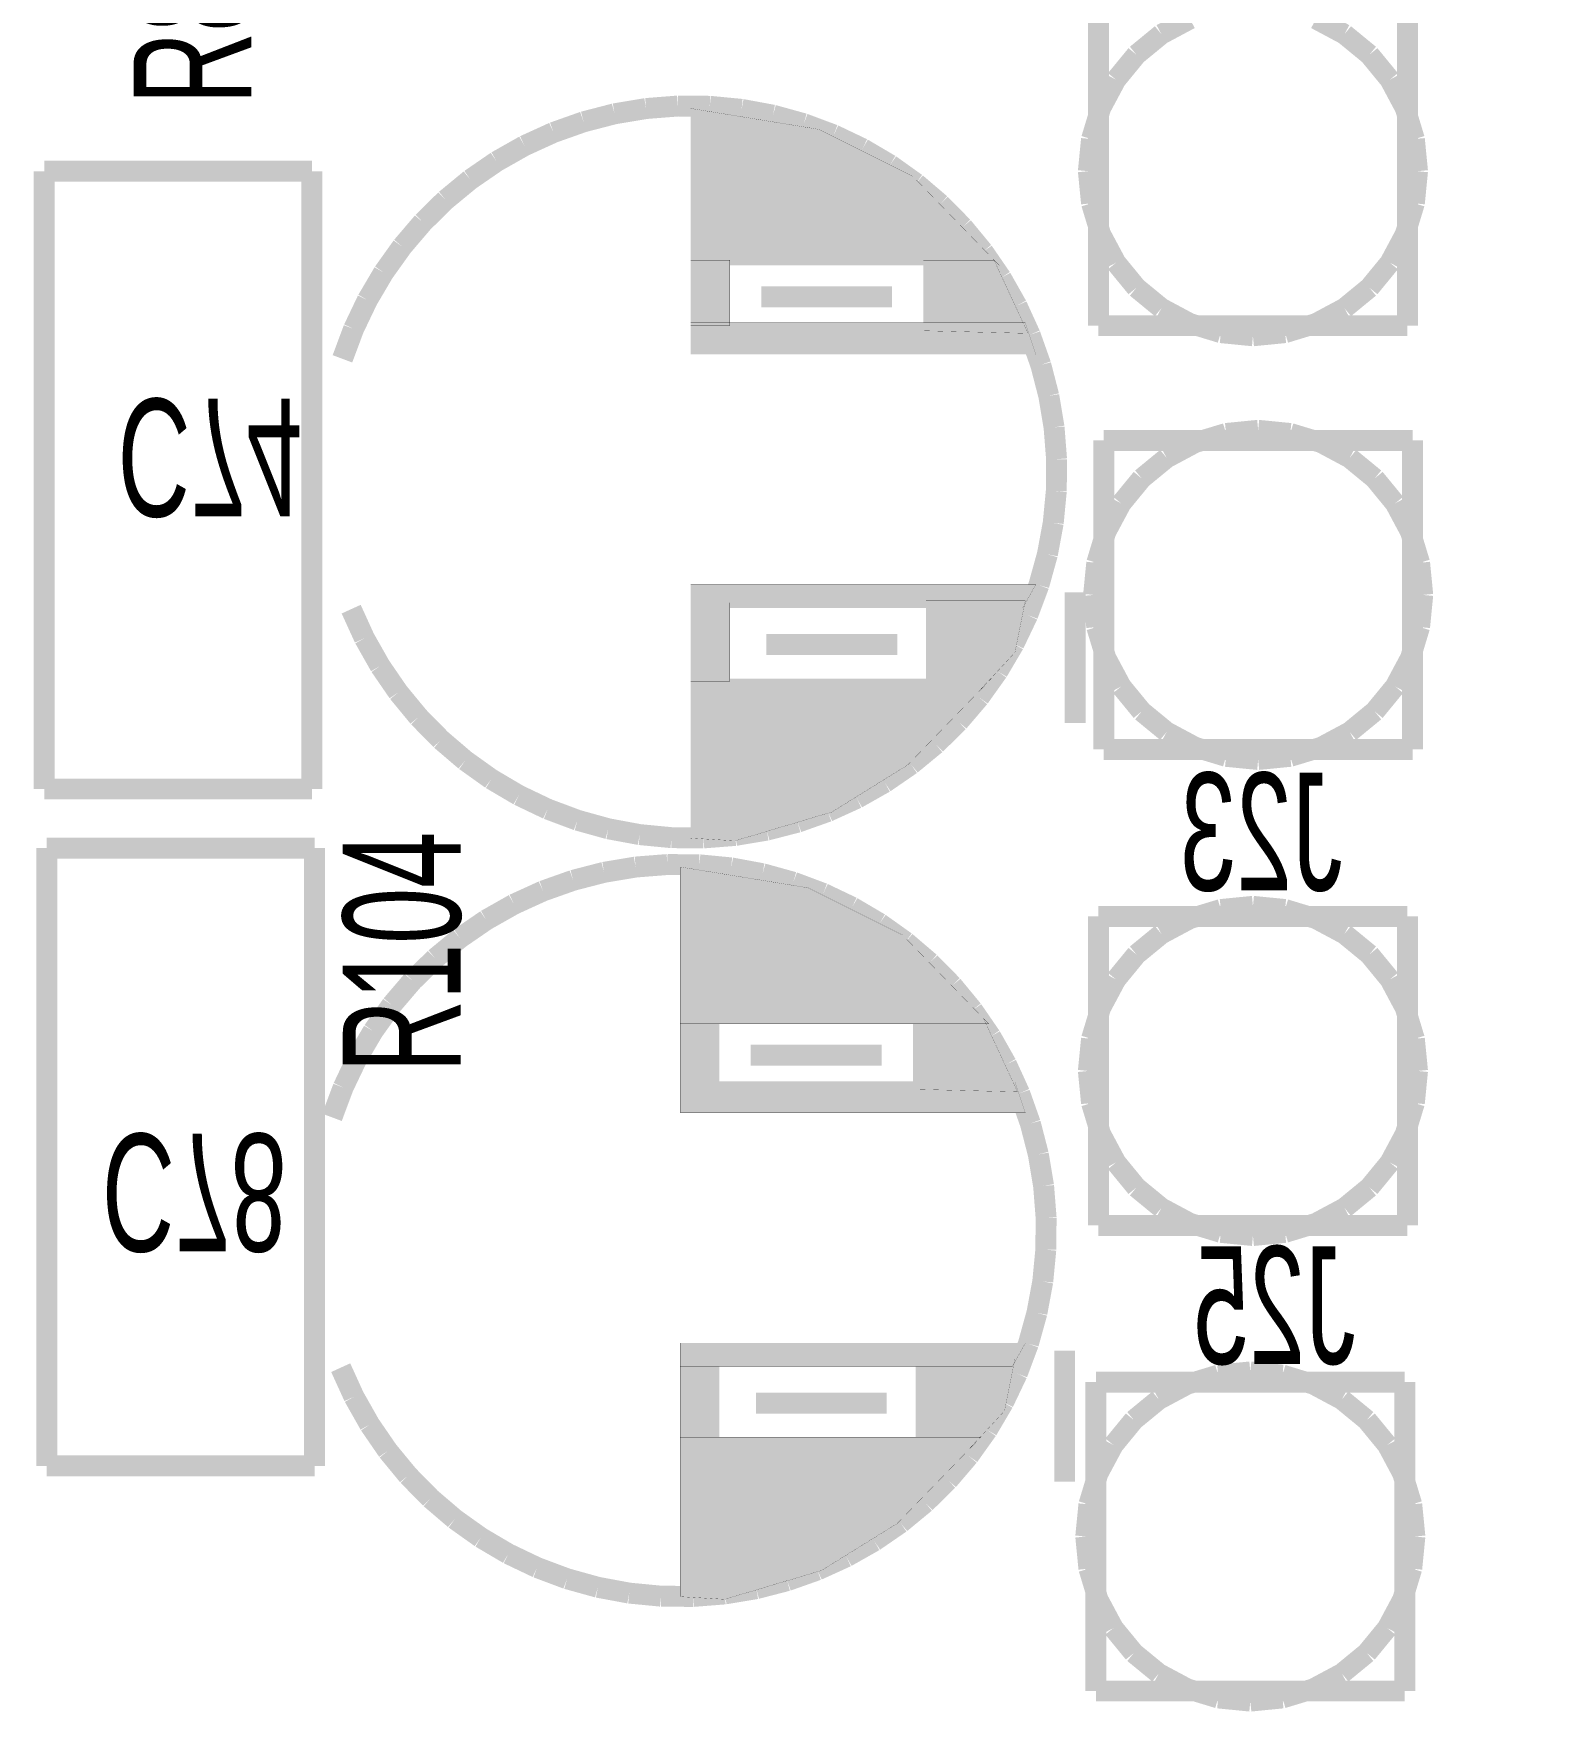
# Model space of a CAD drawing. Extents: x 0 to 105, y 0 to 80.
# Drawn here: x 90.37 to 105, y 49.36 to 65.75 of the extents above; entities that cross this region are included whole.
import ezdxf
from ezdxf.enums import TextEntityAlignment as Align

# ---------------------------------------------------------------- set-up
doc = ezdxf.new("R2010")
doc.units = 0
for name, color, linetype in [('BOARD_OUTLINE', 2, 'CONTINUOUS'), ('SILKSCREEN_BOTTOM', 6, 'CONTINUOUS'), ('SILKSCREEN_TOP', 4, 'CONTINUOUS')]:
    doc.layers.add(name, color=color, linetype=linetype)

msp = doc.modelspace()

# ---------------------------------------------------------------- linework, layer by layer
at = {"layer": 'BOARD_OUTLINE', "color": 2, "const_width": 0.000001}
msp.add_lwpolyline([(105, 0), (105, 80)], dxfattribs=at)
at = {"layer": 'SILKSCREEN_BOTTOM', "color": 6}
for points, const_width in [([(100.7096, 62.9144), (100.7096, 65.9144)], 0.2032), ([(101.597307, 65.892607), (101.320688, 65.744751)], 0.2), ([(103.098512, 65.744751), (102.821893, 65.892607)], 0.2), ([(103.7096, 65.9144), (103.7096, 62.9144)], 0.2032), ([(101.320688, 65.744751), (101.078229, 65.545771)], 0.2), ([(103.340971, 65.545771), (103.098512, 65.744751)], 0.2), ([(101.078229, 65.545771), (100.879249, 65.303312)], 0.2), ([(103.539951, 65.303312), (103.340971, 65.545771)], 0.2), ([(100.879249, 65.303312), (100.731393, 65.026693)], 0.2), ([(103.687807, 65.026693), (103.539951, 65.303312)], 0.2), ([(96.009265, 64.971691), (95.708926, 64.894018)], 0.2032), ([(96.315232, 65.022893), (96.009265, 64.971691)], 0.2032), ([(96.624497, 65.047232), (96.315232, 65.022893)], 0.2032), ([(96.934706, 65.044525), (96.624497, 65.047232)], 0.2032), ([(97.243499, 65.014792), (96.934706, 65.044525)], 0.2032), ([(97.548525, 64.958259), (97.243499, 65.014792)], 0.2032), ([(97.847463, 64.875356), (97.548525, 64.958259)], 0.2032), ([(100.731393, 65.026693), (100.640344, 64.726544)], 0.2), ([(103.778856, 64.726544), (103.687807, 65.026693)], 0.2), ([(95.708926, 64.894018), (95.416499, 64.790464)], 0.2032), ([(96.7486, 63.5), (96.7486, 65.024)], 0.00127), ([(96.7486, 65.024), (97.9932, 64.8208)], 0.00127), ([(96.7486, 63.5), (96.7486, 65.024)], 0.00127), ([(96.7486, 65.024), (97.9932, 64.8208)], 0.00127), ([(96.7486, 63.5), (96.7486, 65.024)], 0.00127), ([(96.7486, 65.024), (97.9932, 64.8208)], 0.00127), ([(98.138039, 64.766714), (97.847463, 64.875356)], 0.2032), ([(95.13421, 64.661818), (94.864207, 64.509058)], 0.2032), ([(95.416499, 64.790464), (95.13421, 64.661818)], 0.2032), ([(97.9932, 64.8208), (98.9076, 64.3636)], 0.00127), ([(97.9932, 64.8208), (98.9076, 64.3636)], 0.00127), ([(97.9932, 64.8208), (98.9076, 64.3636)], 0.00127), ([(98.41804, 64.63316), (98.138039, 64.766714)], 0.2032), ([(98.685335, 64.475711), (98.41804, 64.63316)], 0.2032), ([(100.640344, 64.726544), (100.6096, 64.4144)], 0.2), ([(103.8096, 64.4144), (103.778856, 64.726544)], 0.2), ([(94.864207, 64.509058), (94.608546, 64.333346)], 0.2032), ([(98.937891, 64.295565), (98.685335, 64.475711)], 0.2032), ([(94.608546, 64.333346), (94.369172, 64.136022)], 0.2032), ([(100.6096, 64.4144), (100.640344, 64.102256)], 0.2), ([(103.778856, 64.102256), (103.8096, 64.4144)], 0.2), ([(99.173785, 64.094093), (98.937891, 64.295565)], 0.2032), ([(98.9076, 64.3636), (99.7458, 63.5)], 0.00127), ([(98.9076, 64.3636), (99.7458, 63.5)], 0.00127), ([(98.9076, 64.3636), (99.7458, 63.5)], 0.00127), ([(94.369172, 64.136022), (94.147906, 63.918585)], 0.2032), ([(99.391222, 63.872827), (99.173785, 64.094093)], 0.2032), ([(100.640344, 64.102256), (100.731393, 63.802107)], 0.2), ([(103.687807, 63.802107), (103.778856, 64.102256)], 0.2), ([(94.147906, 63.918585), (93.946434, 63.682691)], 0.2032), ([(99.588546, 63.633453), (99.391222, 63.872827)], 0.2032), ([(93.946434, 63.682691), (93.766288, 63.430135)], 0.2032), ([(100.731393, 63.802107), (100.879249, 63.525488)], 0.2), ([(103.539951, 63.525488), (103.687807, 63.802107)], 0.2), ([(99.764258, 63.377792), (99.588546, 63.633453)], 0.2032), ([(100.879249, 63.525488), (101.078229, 63.283029)], 0.2), ([(103.340971, 63.283029), (103.539951, 63.525488)], 0.2), ([(93.766288, 63.430135), (93.608839, 63.16284)], 0.2032), ([(96.7486, 62.9158), (96.7486, 63.5508)], 0.00127), ([(96.7486, 63.5508), (97.1296, 63.5508)], 0.00127), ([(96.7486, 62.9158), (96.7486, 63.5508)], 0.00127), ([(96.7486, 63.5508), (97.1296, 63.5508)], 0.00127), ([(96.7486, 62.9158), (96.7486, 63.5508)], 0.00127), ([(96.7486, 63.5508), (97.1296, 63.5508)], 0.00127), ([(99.7458, 63.5), (96.7486, 63.5)], 0.00127), ([(99.7458, 63.5), (96.7486, 63.5)], 0.00127), ([(99.7458, 63.5), (96.7486, 63.5)], 0.00127), ([(97.1296, 63.5508), (97.1296, 62.9158)], 0.00127), ([(97.1296, 63.5508), (97.1296, 62.9158)], 0.00127), ([(97.1296, 63.5508), (97.1296, 62.9158)], 0.00127), ([(99.0092, 62.865), (99.0092, 63.5508)], 0.00127), ([(99.0092, 63.5508), (99.695, 63.5508)], 0.00127), ([(99.0092, 62.865), (99.0092, 63.5508)], 0.00127), ([(99.0092, 63.5508), (99.695, 63.5508)], 0.00127), ([(99.0092, 62.865), (99.0092, 63.5508)], 0.00127), ([(99.0092, 63.5508), (99.695, 63.5508)], 0.00127), ([(99.917018, 63.107789), (99.764258, 63.377792)], 0.2032), ([(99.695, 63.5508), (100.0252, 62.8396)], 0.00127), ([(99.695, 63.5508), (100.0252, 62.8396)], 0.00127), ([(99.695, 63.5508), (100.0252, 62.8396)], 0.00127), ([(93.608839, 63.16284), (93.475285, 62.882839)], 0.2032), ([(98.7044, 63.1952), (97.4344, 63.1952)], 0.2032), ([(101.078229, 63.283029), (101.320688, 63.084049)], 0.2), ([(103.098512, 63.084049), (103.340971, 63.283029)], 0.2), ([(100.045664, 62.8255), (99.917018, 63.107789)], 0.2032), ([(101.320688, 63.084049), (101.597307, 62.936193)], 0.2), ([(102.821893, 62.936193), (103.098512, 63.084049)], 0.2), ([(93.475285, 62.882839), (93.366643, 62.592264)], 0.2032), ([(96.7486, 62.9412), (99.9998, 62.9412)], 0.00127), ([(96.7486, 62.6364), (96.7486, 62.9412)], 0.00127), ([(96.7486, 62.9412), (99.9998, 62.9412)], 0.00127), ([(96.7486, 62.6364), (96.7486, 62.9412)], 0.00127), ([(96.7486, 62.9412), (99.9998, 62.9412)], 0.00127), ([(96.7486, 62.6364), (96.7486, 62.9412)], 0.00127), ([(99.9998, 62.9412), (100.1014, 62.6364)], 0.00127), ([(99.9998, 62.9412), (100.1014, 62.6364)], 0.00127), ([(99.9998, 62.9412), (100.1014, 62.6364)], 0.00127), ([(103.7096, 62.9144), (100.7096, 62.9144)], 0.2032), ([(101.597307, 62.936193), (101.897456, 62.845144)], 0.2), ([(101.897456, 62.845144), (102.2096, 62.8144)], 0.2), ([(102.2096, 62.8144), (102.521744, 62.845144)], 0.2), ([(102.521744, 62.845144), (102.821893, 62.936193)], 0.2), ([(97.1296, 62.9158), (96.7486, 62.9158)], 0.00127), ([(97.1296, 62.9158), (96.7486, 62.9158)], 0.00127), ([(97.1296, 62.9158), (96.7486, 62.9158)], 0.00127), ([(100.0252, 62.8396), (99.0092, 62.865)], 0.00127), ([(100.0252, 62.8396), (99.0092, 62.865)], 0.00127), ([(100.0252, 62.8396), (99.0092, 62.865)], 0.00127), ([(100.149218, 62.533073), (100.045664, 62.8255)], 0.2032), ([(100.1014, 62.6364), (96.7486, 62.6364)], 0.00127), ([(100.1014, 62.6364), (96.7486, 62.6364)], 0.00127), ([(100.1014, 62.6364), (96.7486, 62.6364)], 0.00127), ([(100.226891, 62.232734), (100.149218, 62.533073)], 0.2032), ([(100.278093, 61.926767), (100.226891, 62.232734)], 0.2032), ([(100.302432, 61.617502), (100.278093, 61.926767)], 0.2032), ([(101.948256, 61.868856), (101.648107, 61.777807)], 0.2), ([(102.2604, 61.8996), (101.948256, 61.868856)], 0.2), ([(102.572544, 61.868856), (102.2604, 61.8996)], 0.2), ([(102.872693, 61.777807), (102.572544, 61.868856)], 0.2), ([(100.7604, 58.7996), (100.7604, 61.7996)], 0.2032), ([(100.7604, 61.7996), (103.7604, 61.7996)], 0.2032), ([(101.648107, 61.777807), (101.371488, 61.629951)], 0.2), ([(103.149312, 61.629951), (102.872693, 61.777807)], 0.2), ([(103.7604, 61.7996), (103.7604, 58.7996)], 0.2032), ([(100.299725, 61.307293), (100.302432, 61.617502)], 0.2032), ([(101.371488, 61.629951), (101.129029, 61.430971)], 0.2), ([(103.391771, 61.430971), (103.149312, 61.629951)], 0.2), ([(101.129029, 61.430971), (100.930049, 61.188512)], 0.2), ([(103.590751, 61.188512), (103.391771, 61.430971)], 0.2), ([(100.269992, 60.9985), (100.299725, 61.307293)], 0.2032), ([(100.930049, 61.188512), (100.782193, 60.911893)], 0.2), ([(103.738607, 60.911893), (103.590751, 61.188512)], 0.2), ([(100.213459, 60.693474), (100.269992, 60.9985)], 0.2032), ([(100.782193, 60.911893), (100.691144, 60.611744)], 0.2), ([(103.829656, 60.611744), (103.738607, 60.911893)], 0.2), ([(100.130556, 60.394536), (100.213459, 60.693474)], 0.2032), ([(100.691144, 60.611744), (100.6604, 60.2996)], 0.2), ([(103.8604, 60.2996), (103.829656, 60.611744)], 0.2), ([(100.021914, 60.10396), (100.130556, 60.394536)], 0.2032), ([(96.7486, 60.4012), (100.1014, 60.4012)], 0.00127), ([(96.7486, 60.1726), (96.7486, 60.4012)], 0.00127), ([(96.7486, 60.4012), (100.1014, 60.4012)], 0.00127), ([(96.7486, 60.1726), (96.7486, 60.4012)], 0.00127), ([(96.7486, 60.4012), (100.1014, 60.4012)], 0.00127), ([(96.7486, 60.1726), (96.7486, 60.4012)], 0.00127), ([(100.1014, 60.4012), (99.9744, 60.1726)], 0.00127), ([(100.1014, 60.4012), (99.9744, 60.1726)], 0.00127), ([(100.1014, 60.4012), (99.9744, 60.1726)], 0.00127), ([(100.4824, 59.055), (100.4824, 60.325)], 0.2032), ([(100.6604, 60.2996), (100.691144, 59.987456)], 0.2), ([(103.829656, 59.987456), (103.8604, 60.2996)], 0.2), ([(93.451535, 60.161299), (93.580181, 59.87901)], 0.2032), ([(96.7486, 59.4614), (96.7486, 60.2234)], 0.00127), ([(96.7486, 60.2234), (97.1296, 60.2234)], 0.00127), ([(96.7486, 59.4614), (96.7486, 60.2234)], 0.00127), ([(96.7486, 60.2234), (97.1296, 60.2234)], 0.00127), ([(96.7486, 59.4614), (96.7486, 60.2234)], 0.00127), ([(96.7486, 60.2234), (97.1296, 60.2234)], 0.00127), ([(99.9744, 60.1726), (96.7486, 60.1726)], 0.00127), ([(99.9744, 60.1726), (96.7486, 60.1726)], 0.00127), ([(99.9744, 60.1726), (96.7486, 60.1726)], 0.00127), ([(97.1296, 60.2234), (97.1296, 59.4614)], 0.00127), ([(97.1296, 60.2234), (97.1296, 59.4614)], 0.00127), ([(97.1296, 60.2234), (97.1296, 59.4614)], 0.00127), ([(99.0346, 59.3852), (99.0346, 60.2488)], 0.00127), ([(99.0346, 60.2488), (99.9998, 60.2488)], 0.00127), ([(99.0346, 59.3852), (99.0346, 60.2488)], 0.00127), ([(99.0346, 60.2488), (99.9998, 60.2488)], 0.00127), ([(99.0346, 59.3852), (99.0346, 60.2488)], 0.00127), ([(99.0346, 60.2488), (99.9998, 60.2488)], 0.00127), ([(99.88836, 59.823959), (100.021914, 60.10396)], 0.2032), ([(99.9998, 60.2488), (99.8982, 59.7408)], 0.00127), ([(99.9998, 60.2488), (99.8982, 59.7408)], 0.00127), ([(99.9998, 60.2488), (99.8982, 59.7408)], 0.00127), ([(93.580181, 59.87901), (93.732941, 59.609007)], 0.2032), ([(100.691144, 59.987456), (100.782193, 59.687307)], 0.2), ([(103.738607, 59.687307), (103.829656, 59.987456)], 0.2), ([(98.7552, 59.817), (97.4852, 59.817)], 0.2032), ([(99.730911, 59.556664), (99.88836, 59.823959)], 0.2032), ([(93.732941, 59.609007), (93.908653, 59.353346)], 0.2032), ([(99.550765, 59.304108), (99.730911, 59.556664)], 0.2032), ([(99.8982, 59.7408), (99.568, 59.3852)], 0.00127), ([(99.8982, 59.7408), (99.568, 59.3852)], 0.00127), ([(99.8982, 59.7408), (99.568, 59.3852)], 0.00127), ([(100.782193, 59.687307), (100.930049, 59.410688)], 0.2), ([(103.590751, 59.410688), (103.738607, 59.687307)], 0.2), ([(96.7486, 57.9374), (96.7486, 59.4868)], 0.00127), ([(96.7486, 59.4868), (99.6696, 59.4868)], 0.00127), ([(96.7486, 57.9374), (96.7486, 59.4868)], 0.00127), ([(96.7486, 59.4868), (99.6696, 59.4868)], 0.00127), ([(96.7486, 57.9374), (96.7486, 59.4868)], 0.00127), ([(96.7486, 59.4868), (99.6696, 59.4868)], 0.00127), ([(99.6696, 59.4868), (98.8568, 58.6486)], 0.00127), ([(99.6696, 59.4868), (98.8568, 58.6486)], 0.00127), ([(99.6696, 59.4868), (98.8568, 58.6486)], 0.00127), ([(100.930049, 59.410688), (101.129029, 59.168229)], 0.2), ([(103.391771, 59.168229), (103.590751, 59.410688)], 0.2), ([(93.908653, 59.353346), (94.105977, 59.113972)], 0.2032), ([(97.1296, 59.4614), (96.7486, 59.4614)], 0.00127), ([(97.1296, 59.4614), (96.7486, 59.4614)], 0.00127), ([(97.1296, 59.4614), (96.7486, 59.4614)], 0.00127), ([(99.568, 59.3852), (99.0346, 59.3852)], 0.00127), ([(99.568, 59.3852), (99.0346, 59.3852)], 0.00127), ([(99.568, 59.3852), (99.0346, 59.3852)], 0.00127), ([(99.349293, 59.068214), (99.550765, 59.304108)], 0.2032), ([(94.105977, 59.113972), (94.323414, 58.892706)], 0.2032), ([(99.128027, 58.850777), (99.349293, 59.068214)], 0.2032), ([(101.129029, 59.168229), (101.371488, 58.969249)], 0.2), ([(103.149312, 58.969249), (103.391771, 59.168229)], 0.2), ([(101.371488, 58.969249), (101.648107, 58.821393)], 0.2), ([(102.872693, 58.821393), (103.149312, 58.969249)], 0.2), ([(94.323414, 58.892706), (94.559308, 58.691234)], 0.2032), ([(98.888653, 58.653453), (99.128027, 58.850777)], 0.2032), ([(103.7604, 58.7996), (100.7604, 58.7996)], 0.2032), ([(101.648107, 58.821393), (101.948256, 58.730344)], 0.2), ([(102.572544, 58.730344), (102.872693, 58.821393)], 0.2), ([(94.559308, 58.691234), (94.811864, 58.511088)], 0.2032), ([(98.632992, 58.477741), (98.888653, 58.653453)], 0.2032), ([(101.948256, 58.730344), (102.2604, 58.6996)], 0.2), ([(102.2604, 58.6996), (102.572544, 58.730344)], 0.2), ([(94.811864, 58.511088), (95.079159, 58.353639)], 0.2032), ([(98.8568, 58.6486), (98.1202, 58.1914)], 0.00127), ([(98.8568, 58.6486), (98.1202, 58.1914)], 0.00127), ([(98.8568, 58.6486), (98.1202, 58.1914)], 0.00127), ([(98.362989, 58.324981), (98.632992, 58.477741)], 0.2032), ([(95.079159, 58.353639), (95.35916, 58.220085)], 0.2032), ([(98.0807, 58.196335), (98.362989, 58.324981)], 0.2032), ([(95.35916, 58.220085), (95.649736, 58.111443)], 0.2032), ([(95.649736, 58.111443), (95.948674, 58.02854)], 0.2032), ([(98.1202, 58.1914), (97.1804, 57.912)], 0.00127), ([(98.1202, 58.1914), (97.1804, 57.912)], 0.00127), ([(98.1202, 58.1914), (97.1804, 57.912)], 0.00127), ([(97.487934, 58.015108), (97.788273, 58.092781)], 0.2032), ([(97.788273, 58.092781), (98.0807, 58.196335)], 0.2032), ([(95.948674, 58.02854), (96.2537, 57.972007)], 0.2032), ([(96.2537, 57.972007), (96.562493, 57.942274)], 0.2032), ([(96.562493, 57.942274), (96.872702, 57.939567)], 0.2032), ([(96.872702, 57.939567), (97.181967, 57.963906)], 0.2032), ([(97.181967, 57.963906), (97.487934, 58.015108)], 0.2032), ([(97.1804, 57.912), (96.7486, 57.9374)], 0.00127), ([(97.1804, 57.912), (96.7486, 57.9374)], 0.00127), ([(97.1804, 57.912), (96.7486, 57.9374)], 0.00127), ([(95.907665, 57.605691), (95.607326, 57.528018)], 0.2032), ([(96.213632, 57.656893), (95.907665, 57.605691)], 0.2032), ([(96.522897, 57.681232), (96.213632, 57.656893)], 0.2032), ([(96.833106, 57.678525), (96.522897, 57.681232)], 0.2032), ([(97.141899, 57.648792), (96.833106, 57.678525)], 0.2032), ([(97.446925, 57.592259), (97.141899, 57.648792)], 0.2032), ([(97.745863, 57.509356), (97.446925, 57.592259)], 0.2032), ([(95.314899, 57.424464), (95.03261, 57.295818)], 0.2032), ([(95.607326, 57.528018), (95.314899, 57.424464)], 0.2032), ([(96.647, 56.134), (96.647, 57.658)], 0.00127), ([(96.647, 57.658), (97.8916, 57.4548)], 0.00127), ([(96.647, 56.134), (96.647, 57.658)], 0.00127), ([(96.647, 57.658), (97.8916, 57.4548)], 0.00127), ([(96.647, 56.134), (96.647, 57.658)], 0.00127), ([(96.647, 57.658), (97.8916, 57.4548)], 0.00127), ([(98.036439, 57.400714), (97.745863, 57.509356)], 0.2032), ([(95.03261, 57.295818), (94.762607, 57.143058)], 0.2032), ([(97.8916, 57.4548), (98.806, 56.9976)], 0.00127), ([(97.8916, 57.4548), (98.806, 56.9976)], 0.00127), ([(97.8916, 57.4548), (98.806, 56.9976)], 0.00127), ([(98.31644, 57.26716), (98.036439, 57.400714)], 0.2032), ([(98.583735, 57.109711), (98.31644, 57.26716)], 0.2032), ([(102.2096, 57.2768), (101.897456, 57.246056)], 0.2), ([(102.521744, 57.246056), (102.2096, 57.2768)], 0.2), ([(94.762607, 57.143058), (94.506946, 56.967346)], 0.2032), ([(98.836291, 56.929565), (98.583735, 57.109711)], 0.2032), ([(100.7096, 54.1768), (100.7096, 57.1768)], 0.2032), ([(100.7096, 57.1768), (103.7096, 57.1768)], 0.2032), ([(101.597307, 57.155007), (101.320688, 57.007151)], 0.2), ([(101.897456, 57.246056), (101.597307, 57.155007)], 0.2), ([(102.821893, 57.155007), (102.521744, 57.246056)], 0.2), ([(103.098512, 57.007151), (102.821893, 57.155007)], 0.2), ([(103.7096, 57.1768), (103.7096, 54.1768)], 0.2032), ([(94.506946, 56.967346), (94.267572, 56.770022)], 0.2032), ([(99.072185, 56.728093), (98.836291, 56.929565)], 0.2032), ([(101.320688, 57.007151), (101.078229, 56.808171)], 0.2), ([(103.340971, 56.808171), (103.098512, 57.007151)], 0.2), ([(94.267572, 56.770022), (94.046306, 56.552585)], 0.2032), ([(98.806, 56.9976), (99.6442, 56.134)], 0.00127), ([(98.806, 56.9976), (99.6442, 56.134)], 0.00127), ([(98.806, 56.9976), (99.6442, 56.134)], 0.00127), ([(101.078229, 56.808171), (100.879249, 56.565712)], 0.2), ([(103.539951, 56.565712), (103.340971, 56.808171)], 0.2), ([(99.289622, 56.506827), (99.072185, 56.728093)], 0.2032), ([(94.046306, 56.552585), (93.844834, 56.316691)], 0.2032), ([(99.486946, 56.267453), (99.289622, 56.506827)], 0.2032), ([(100.879249, 56.565712), (100.731393, 56.289093)], 0.2), ([(103.687807, 56.289093), (103.539951, 56.565712)], 0.2), ([(93.844834, 56.316691), (93.664688, 56.064135)], 0.2032), ([(100.731393, 56.289093), (100.640344, 55.988944)], 0.2), ([(103.778856, 55.988944), (103.687807, 56.289093)], 0.2), ([(99.662658, 56.011792), (99.486946, 56.267453)], 0.2032), ([(93.664688, 56.064135), (93.507239, 55.79684)], 0.2032), ([(96.647, 55.5498), (96.647, 56.1848)], 0.00127), ([(96.647, 56.1848), (97.028, 56.1848)], 0.00127), ([(96.647, 55.5498), (96.647, 56.1848)], 0.00127), ([(96.647, 56.1848), (97.028, 56.1848)], 0.00127), ([(96.647, 55.5498), (96.647, 56.1848)], 0.00127), ([(96.647, 56.1848), (97.028, 56.1848)], 0.00127), ([(99.6442, 56.134), (96.647, 56.134)], 0.00127), ([(99.6442, 56.134), (96.647, 56.134)], 0.00127), ([(99.6442, 56.134), (96.647, 56.134)], 0.00127), ([(97.028, 56.1848), (97.028, 55.5498)], 0.00127), ([(97.028, 56.1848), (97.028, 55.5498)], 0.00127), ([(97.028, 56.1848), (97.028, 55.5498)], 0.00127), ([(98.9076, 55.499), (98.9076, 56.1848)], 0.00127), ([(98.9076, 56.1848), (99.5934, 56.1848)], 0.00127), ([(98.9076, 55.499), (98.9076, 56.1848)], 0.00127), ([(98.9076, 56.1848), (99.5934, 56.1848)], 0.00127), ([(98.9076, 55.499), (98.9076, 56.1848)], 0.00127), ([(98.9076, 56.1848), (99.5934, 56.1848)], 0.00127), ([(99.815418, 55.741789), (99.662658, 56.011792)], 0.2032), ([(99.5934, 56.1848), (99.9236, 55.4736)], 0.00127), ([(99.5934, 56.1848), (99.9236, 55.4736)], 0.00127), ([(99.5934, 56.1848), (99.9236, 55.4736)], 0.00127), ([(100.640344, 55.988944), (100.6096, 55.6768)], 0.2), ([(103.8096, 55.6768), (103.778856, 55.988944)], 0.2), ([(93.507239, 55.79684), (93.373685, 55.516839)], 0.2032), ([(98.6028, 55.8292), (97.3328, 55.8292)], 0.2032), ([(99.944064, 55.4595), (99.815418, 55.741789)], 0.2032), ([(100.6096, 55.6768), (100.640344, 55.364656)], 0.2), ([(103.778856, 55.364656), (103.8096, 55.6768)], 0.2), ([(93.373685, 55.516839), (93.265043, 55.226264)], 0.2032), ([(96.647, 55.5752), (99.8982, 55.5752)], 0.00127), ([(96.647, 55.2704), (96.647, 55.5752)], 0.00127), ([(96.647, 55.5752), (99.8982, 55.5752)], 0.00127), ([(96.647, 55.2704), (96.647, 55.5752)], 0.00127), ([(96.647, 55.5752), (99.8982, 55.5752)], 0.00127), ([(96.647, 55.2704), (96.647, 55.5752)], 0.00127), ([(100.047618, 55.167073), (99.944064, 55.4595)], 0.2032), ([(99.8982, 55.5752), (99.9998, 55.2704)], 0.00127), ([(99.8982, 55.5752), (99.9998, 55.2704)], 0.00127), ([(99.8982, 55.5752), (99.9998, 55.2704)], 0.00127), ([(97.028, 55.5498), (96.647, 55.5498)], 0.00127), ([(97.028, 55.5498), (96.647, 55.5498)], 0.00127), ([(97.028, 55.5498), (96.647, 55.5498)], 0.00127), ([(99.9236, 55.4736), (98.9076, 55.499)], 0.00127), ([(99.9236, 55.4736), (98.9076, 55.499)], 0.00127), ([(99.9236, 55.4736), (98.9076, 55.499)], 0.00127), ([(100.640344, 55.364656), (100.731393, 55.064507)], 0.2), ([(103.687807, 55.064507), (103.778856, 55.364656)], 0.2), ([(99.9998, 55.2704), (96.647, 55.2704)], 0.00127), ([(99.9998, 55.2704), (96.647, 55.2704)], 0.00127), ([(99.9998, 55.2704), (96.647, 55.2704)], 0.00127), ([(100.125291, 54.866734), (100.047618, 55.167073)], 0.2032), ([(100.731393, 55.064507), (100.879249, 54.787888)], 0.2), ([(103.539951, 54.787888), (103.687807, 55.064507)], 0.2), ([(100.176493, 54.560767), (100.125291, 54.866734)], 0.2032), ([(100.879249, 54.787888), (101.078229, 54.545429)], 0.2), ([(103.340971, 54.545429), (103.539951, 54.787888)], 0.2), ([(100.200832, 54.251502), (100.176493, 54.560767)], 0.2032), ([(101.078229, 54.545429), (101.320688, 54.346449)], 0.2), ([(103.098512, 54.346449), (103.340971, 54.545429)], 0.2), ([(101.320688, 54.346449), (101.597307, 54.198593)], 0.2), ([(102.821893, 54.198593), (103.098512, 54.346449)], 0.2), ([(100.198125, 53.941293), (100.200832, 54.251502)], 0.2032), ([(103.7096, 54.1768), (100.7096, 54.1768)], 0.2032), ([(101.597307, 54.198593), (101.897456, 54.107544)], 0.2), ([(102.521744, 54.107544), (102.821893, 54.198593)], 0.2), ([(101.897456, 54.107544), (102.2096, 54.0768)], 0.2), ([(102.2096, 54.0768), (102.521744, 54.107544)], 0.2), ([(100.168392, 53.6325), (100.198125, 53.941293)], 0.2032), ([(100.111859, 53.327474), (100.168392, 53.6325)], 0.2032), ([(100.028956, 53.028536), (100.111859, 53.327474)], 0.2032), ([(99.920314, 52.73796), (100.028956, 53.028536)], 0.2032), ([(96.647, 53.0352), (99.9998, 53.0352)], 0.00127), ([(96.647, 52.8066), (96.647, 53.0352)], 0.00127), ([(96.647, 53.0352), (99.9998, 53.0352)], 0.00127), ([(96.647, 52.8066), (96.647, 53.0352)], 0.00127), ([(96.647, 53.0352), (99.9998, 53.0352)], 0.00127), ([(96.647, 52.8066), (96.647, 53.0352)], 0.00127), ([(99.9998, 53.0352), (99.8728, 52.8066)], 0.00127), ([(99.9998, 53.0352), (99.8728, 52.8066)], 0.00127), ([(99.9998, 53.0352), (99.8728, 52.8066)], 0.00127), ([(100.3808, 51.689), (100.3808, 52.959)], 0.2032), ([(93.349935, 52.795299), (93.478581, 52.51301)], 0.2032), ([(96.647, 52.0954), (96.647, 52.8574)], 0.00127), ([(96.647, 52.8574), (97.028, 52.8574)], 0.00127), ([(96.647, 52.0954), (96.647, 52.8574)], 0.00127), ([(96.647, 52.8574), (97.028, 52.8574)], 0.00127), ([(96.647, 52.0954), (96.647, 52.8574)], 0.00127), ([(96.647, 52.8574), (97.028, 52.8574)], 0.00127), ([(99.8728, 52.8066), (96.647, 52.8066)], 0.00127), ([(99.8728, 52.8066), (96.647, 52.8066)], 0.00127), ([(99.8728, 52.8066), (96.647, 52.8066)], 0.00127), ([(97.028, 52.8574), (97.028, 52.0954)], 0.00127), ([(97.028, 52.8574), (97.028, 52.0954)], 0.00127), ([(97.028, 52.8574), (97.028, 52.0954)], 0.00127), ([(98.933, 52.0192), (98.933, 52.8828)], 0.00127), ([(98.933, 52.8828), (99.8982, 52.8828)], 0.00127), ([(98.933, 52.0192), (98.933, 52.8828)], 0.00127), ([(98.933, 52.8828), (99.8982, 52.8828)], 0.00127), ([(98.933, 52.0192), (98.933, 52.8828)], 0.00127), ([(98.933, 52.8828), (99.8982, 52.8828)], 0.00127), ([(99.78676, 52.457959), (99.920314, 52.73796)], 0.2032), ([(99.8982, 52.8828), (99.7966, 52.3748)], 0.00127), ([(99.8982, 52.8828), (99.7966, 52.3748)], 0.00127), ([(99.8982, 52.8828), (99.7966, 52.3748)], 0.00127), ([(101.872056, 52.724856), (101.571907, 52.633807)], 0.2), ([(102.1842, 52.7556), (101.872056, 52.724856)], 0.2), ([(102.496344, 52.724856), (102.1842, 52.7556)], 0.2), ([(102.796493, 52.633807), (102.496344, 52.724856)], 0.2), ([(93.478581, 52.51301), (93.631341, 52.243007)], 0.2032), ([(100.6842, 49.6556), (100.6842, 52.6556)], 0.2032), ([(100.6842, 52.6556), (103.6842, 52.6556)], 0.2032), ([(101.571907, 52.633807), (101.295288, 52.485951)], 0.2), ([(103.073112, 52.485951), (102.796493, 52.633807)], 0.2), ([(103.6842, 52.6556), (103.6842, 49.6556)], 0.2032), ([(98.6536, 52.451), (97.3836, 52.451)], 0.2032), ([(99.629311, 52.190664), (99.78676, 52.457959)], 0.2032), ([(101.295288, 52.485951), (101.052829, 52.286971)], 0.2), ([(103.315571, 52.286971), (103.073112, 52.485951)], 0.2), ([(93.631341, 52.243007), (93.807053, 51.987346)], 0.2032), ([(99.449165, 51.938108), (99.629311, 52.190664)], 0.2032), ([(99.7966, 52.3748), (99.4664, 52.0192)], 0.00127), ([(99.7966, 52.3748), (99.4664, 52.0192)], 0.00127), ([(99.7966, 52.3748), (99.4664, 52.0192)], 0.00127), ([(101.052829, 52.286971), (100.853849, 52.044512)], 0.2), ([(103.514551, 52.044512), (103.315571, 52.286971)], 0.2), ([(96.647, 50.5714), (96.647, 52.1208)], 0.00127), ([(96.647, 52.1208), (99.568, 52.1208)], 0.00127), ([(96.647, 50.5714), (96.647, 52.1208)], 0.00127), ([(96.647, 52.1208), (99.568, 52.1208)], 0.00127), ([(96.647, 50.5714), (96.647, 52.1208)], 0.00127), ([(96.647, 52.1208), (99.568, 52.1208)], 0.00127), ([(99.568, 52.1208), (98.7552, 51.2826)], 0.00127), ([(99.568, 52.1208), (98.7552, 51.2826)], 0.00127), ([(99.568, 52.1208), (98.7552, 51.2826)], 0.00127), ([(100.853849, 52.044512), (100.705993, 51.767893)], 0.2), ([(103.662407, 51.767893), (103.514551, 52.044512)], 0.2), ([(93.807053, 51.987346), (94.004377, 51.747972)], 0.2032), ([(97.028, 52.0954), (96.647, 52.0954)], 0.00127), ([(97.028, 52.0954), (96.647, 52.0954)], 0.00127), ([(97.028, 52.0954), (96.647, 52.0954)], 0.00127), ([(99.4664, 52.0192), (98.933, 52.0192)], 0.00127), ([(99.4664, 52.0192), (98.933, 52.0192)], 0.00127), ([(99.4664, 52.0192), (98.933, 52.0192)], 0.00127), ([(99.247693, 51.702214), (99.449165, 51.938108)], 0.2032), ([(94.004377, 51.747972), (94.221814, 51.526706)], 0.2032), ([(99.026427, 51.484777), (99.247693, 51.702214)], 0.2032), ([(100.705993, 51.767893), (100.614944, 51.467744)], 0.2), ([(103.753456, 51.467744), (103.662407, 51.767893)], 0.2), ([(94.221814, 51.526706), (94.457708, 51.325234)], 0.2032), ([(98.787053, 51.287453), (99.026427, 51.484777)], 0.2032), ([(100.614944, 51.467744), (100.5842, 51.1556)], 0.2), ([(103.7842, 51.1556), (103.753456, 51.467744)], 0.2), ([(94.457708, 51.325234), (94.710264, 51.145088)], 0.2032), ([(98.531392, 51.111741), (98.787053, 51.287453)], 0.2032), ([(94.710264, 51.145088), (94.977559, 50.987639)], 0.2032), ([(98.7552, 51.2826), (98.0186, 50.8254)], 0.00127), ([(98.7552, 51.2826), (98.0186, 50.8254)], 0.00127), ([(98.7552, 51.2826), (98.0186, 50.8254)], 0.00127), ([(98.261389, 50.958981), (98.531392, 51.111741)], 0.2032), ([(100.5842, 51.1556), (100.614944, 50.843456)], 0.2), ([(103.753456, 50.843456), (103.7842, 51.1556)], 0.2), ([(94.977559, 50.987639), (95.25756, 50.854085)], 0.2032), ([(97.9791, 50.830335), (98.261389, 50.958981)], 0.2032), ([(95.25756, 50.854085), (95.548136, 50.745443)], 0.2032), ([(95.548136, 50.745443), (95.847074, 50.66254)], 0.2032), ([(98.0186, 50.8254), (97.0788, 50.546)], 0.00127), ([(98.0186, 50.8254), (97.0788, 50.546)], 0.00127), ([(98.0186, 50.8254), (97.0788, 50.546)], 0.00127), ([(97.386334, 50.649108), (97.686673, 50.726781)], 0.2032), ([(97.686673, 50.726781), (97.9791, 50.830335)], 0.2032), ([(100.614944, 50.843456), (100.705993, 50.543307)], 0.2), ([(103.662407, 50.543307), (103.753456, 50.843456)], 0.2), ([(95.847074, 50.66254), (96.1521, 50.606007)], 0.2032), ([(96.1521, 50.606007), (96.460893, 50.576274)], 0.2032), ([(96.460893, 50.576274), (96.771102, 50.573567)], 0.2032), ([(96.771102, 50.573567), (97.080367, 50.597906)], 0.2032), ([(97.080367, 50.597906), (97.386334, 50.649108)], 0.2032), ([(100.705993, 50.543307), (100.853849, 50.266688)], 0.2), ([(103.514551, 50.266688), (103.662407, 50.543307)], 0.2), ([(97.0788, 50.546), (96.647, 50.5714)], 0.00127), ([(97.0788, 50.546), (96.647, 50.5714)], 0.00127), ([(97.0788, 50.546), (96.647, 50.5714)], 0.00127), ([(100.853849, 50.266688), (101.052829, 50.024229)], 0.2), ([(103.315571, 50.024229), (103.514551, 50.266688)], 0.2), ([(101.052829, 50.024229), (101.295288, 49.825249)], 0.2), ([(103.073112, 49.825249), (103.315571, 50.024229)], 0.2), ([(101.295288, 49.825249), (101.571907, 49.677393)], 0.2), ([(102.796493, 49.677393), (103.073112, 49.825249)], 0.2), ([(103.6842, 49.6556), (100.6842, 49.6556)], 0.2032), ([(101.571907, 49.677393), (101.872056, 49.586344)], 0.2), ([(101.872056, 49.586344), (102.1842, 49.5556)], 0.2), ([(102.1842, 49.5556), (102.496344, 49.586344)], 0.2), ([(102.496344, 49.586344), (102.796493, 49.677393)], 0.2)]:
    msp.add_lwpolyline(points, dxfattribs=dict(at, const_width=const_width))
for points in [[(97.9932, 64.8208), (96.7486, 63.5), (96.7486, 65.024)], [(97.9932, 64.8208), (98.9076, 64.3636), (96.7486, 63.5), (99.7458, 63.5)], [(96.7486, 62.9158), (96.7486, 63.5508), (97.1296, 62.9158), (97.1296, 63.5508)], [(99.0092, 62.865), (99.0092, 63.5508), (100.0252, 62.8396), (99.695, 63.5508)], [(96.7486, 62.9412), (99.9998, 62.9412), (96.7486, 62.6364), (100.1014, 62.6364)], [(96.7486, 60.4012), (100.1014, 60.4012), (96.7486, 60.1726), (99.9744, 60.1726)], [(96.7486, 59.4614), (96.7486, 60.2234), (97.1296, 59.4614), (97.1296, 60.2234)], [(99.0346, 59.3852), (99.0346, 60.2488), (99.8982, 59.7408), (99.9998, 60.2488)], [(99.0346, 59.3852), (99.8982, 59.7408), (99.568, 59.3852)], [(96.7486, 57.9374), (96.7486, 59.4868), (98.8568, 58.6486), (99.6696, 59.4868)], [(96.7486, 57.9374), (98.8568, 58.6486), (97.1804, 57.912), (98.1202, 58.1914)], [(97.8916, 57.4548), (96.647, 56.134), (96.647, 57.658)], [(97.8916, 57.4548), (98.806, 56.9976), (96.647, 56.134), (99.6442, 56.134)], [(96.647, 55.5498), (96.647, 56.1848), (97.028, 55.5498), (97.028, 56.1848)], [(98.9076, 55.499), (98.9076, 56.1848), (99.9236, 55.4736), (99.5934, 56.1848)], [(96.647, 55.5752), (99.8982, 55.5752), (96.647, 55.2704), (99.9998, 55.2704)], [(96.647, 53.0352), (99.9998, 53.0352), (96.647, 52.8066), (99.8728, 52.8066)], [(96.647, 52.0954), (96.647, 52.8574), (97.028, 52.0954), (97.028, 52.8574)], [(98.933, 52.0192), (98.933, 52.8828), (99.7966, 52.3748), (99.8982, 52.8828)], [(98.933, 52.0192), (99.7966, 52.3748), (99.4664, 52.0192)], [(96.647, 50.5714), (96.647, 52.1208), (98.7552, 51.2826), (99.568, 52.1208)], [(96.647, 50.5714), (98.7552, 51.2826), (97.0788, 50.546), (98.0186, 50.8254)]]:
    msp.add_solid(points, dxfattribs=at)
at = {"layer": 'SILKSCREEN_TOP', "color": 4, "const_width": 0.2032}
for points in [[(90.4702, 64.4146), (90.4702, 58.4146)], [(93.0702, 64.4146), (90.4702, 64.4146)], [(93.0702, 58.4146), (93.0702, 64.4146)], [(90.4702, 58.4146), (93.0702, 58.4146)], [(90.4956, 57.8412), (90.4956, 51.8412)], [(93.0956, 57.8412), (90.4956, 57.8412)], [(93.0956, 51.8412), (93.0956, 57.8412)], [(90.4956, 51.8412), (93.0956, 51.8412)]]:
    msp.add_lwpolyline(points, dxfattribs=at)

# ---------------------------------------------------------------- texts
at = {"layer": 'SILKSCREEN_BOTTOM', "text_generation_flag": 2, "width": 0.64}
for s, p in [('C74', (92.08008, 61.6331)), ('C78', (91.92768, 54.4957))]:
    msp.add_text(s, height=1.143, rotation=180, dxfattribs=at).set_placement(p, align=Align.MIDDLE_CENTER)
for s, p in [('J23', (102.29088, 58.0009)), ('J25', (102.41788, 53.4035))]:
    msp.add_text(s, height=1.143, dxfattribs=at).set_placement(p, align=Align.MIDDLE_CENTER)
at = {"layer": 'SILKSCREEN_TOP', "width": 0.64}
for s, p in [('R88', (91.9099, 65.95872)), ('R104', (93.9419, 56.82996))]:
    msp.add_text(s, height=1.143, rotation=90, dxfattribs=at).set_placement(p, align=Align.MIDDLE_CENTER)

doc.saveas('drawing.dxf')
